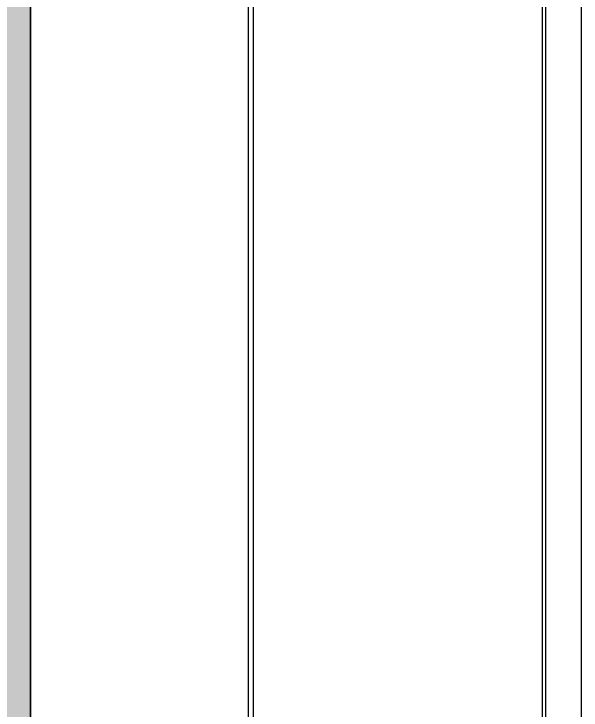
# Model space of a CAD drawing. Header units: millimetres. Extents: x -283029 to -254660, y -24907 to 10674.
# Drawn here: x -278248 to -277551, y -20566 to -19710 of the extents above; entities that cross this region are included whole.
import ezdxf

# ---------------------------------------------------------------- set-up
doc = ezdxf.new("R2010")
doc.units = ezdxf.units.MM
doc.header["$LTSCALE"] = 100
doc.layers.add('A-FLOOR', color=7, linetype='Continuous')

msp = doc.modelspace()

# ---------------------------------------------------------------- hatches: boundary and pattern name
at = {"layer": 'A-FLOOR'}
h = msp.add_hatch(dxfattribs=at)
h.set_pattern_fill('AR-B816C', color=2, scale=0.05)
h.set_pattern_definition([(0, (-278245.958, -17419.708), (10.16, 10.16), [19.84375, -0.47625]), (0, (-278256.118, -17419.232), (10.16, 10.16), [19.84375, -0.47625]), (90, (-278245.958, -17419.708), (-10.16, 10.16), [-10.63625, 9.68375]), (90, (-278246.434, -17419.708), (-10.16, 10.16), [-10.63625, 9.68375])])
h.paths.add_polyline_path([(-278227.5, -17376.66), (-278252.5, -17376.66), (-278252.5, -17393.66), (-278263.5, -17393.66), (-278263.5, -21113.66), (-278227.5, -21113.66), (-278227.5, -17862.73, -0.23), (-278243.53, -17829.71, -0.23), (-278227.5, -17796.7), (-278227.5, -17736.07, -0.23), (-278243.53, -17703.06, -0.23), (-278227.5, -17670.05)])

# ---------------------------------------------------------------- linework, layer by layer
msp.add_line((-277550.93, -16660.28), (-277550.93, -24137.71))
at = {"color": 3}
for points in [[(-282926.39, -16536.3), (-277594.59, -16536.3), (-277594.59, -24907.48), (-282926.39, -24907.48)], [(-282922.39, -16540.3), (-277598.59, -16540.3), (-277598.59, -24903.48), (-282922.39, -24903.48)]]:
    msp.add_lwpolyline(points, close=True, dxfattribs=at)
for points in [[(-278227.5, -21113.66), (-278227.5, -17362.83), (-278348.51, -17362.83)], [(-278263.5, -17614.58), (-278263.5, -17376.66), (-278227.5, -17376.66), (-278227.5, -21113.66), (-278263.5, -21113.66)], [(-282513.5, -17393.66), (-282513.5, -22531.66), (-277953.5, -22531.66), (-277953.5, -18078.06)], [(-282507.5, -17393.66), (-282507.5, -22525.66), (-277959.5, -22525.66), (-277959.5, -18078.06)]]:
    msp.add_lwpolyline(points, dxfattribs=at)

doc.saveas('drawing.dxf')
